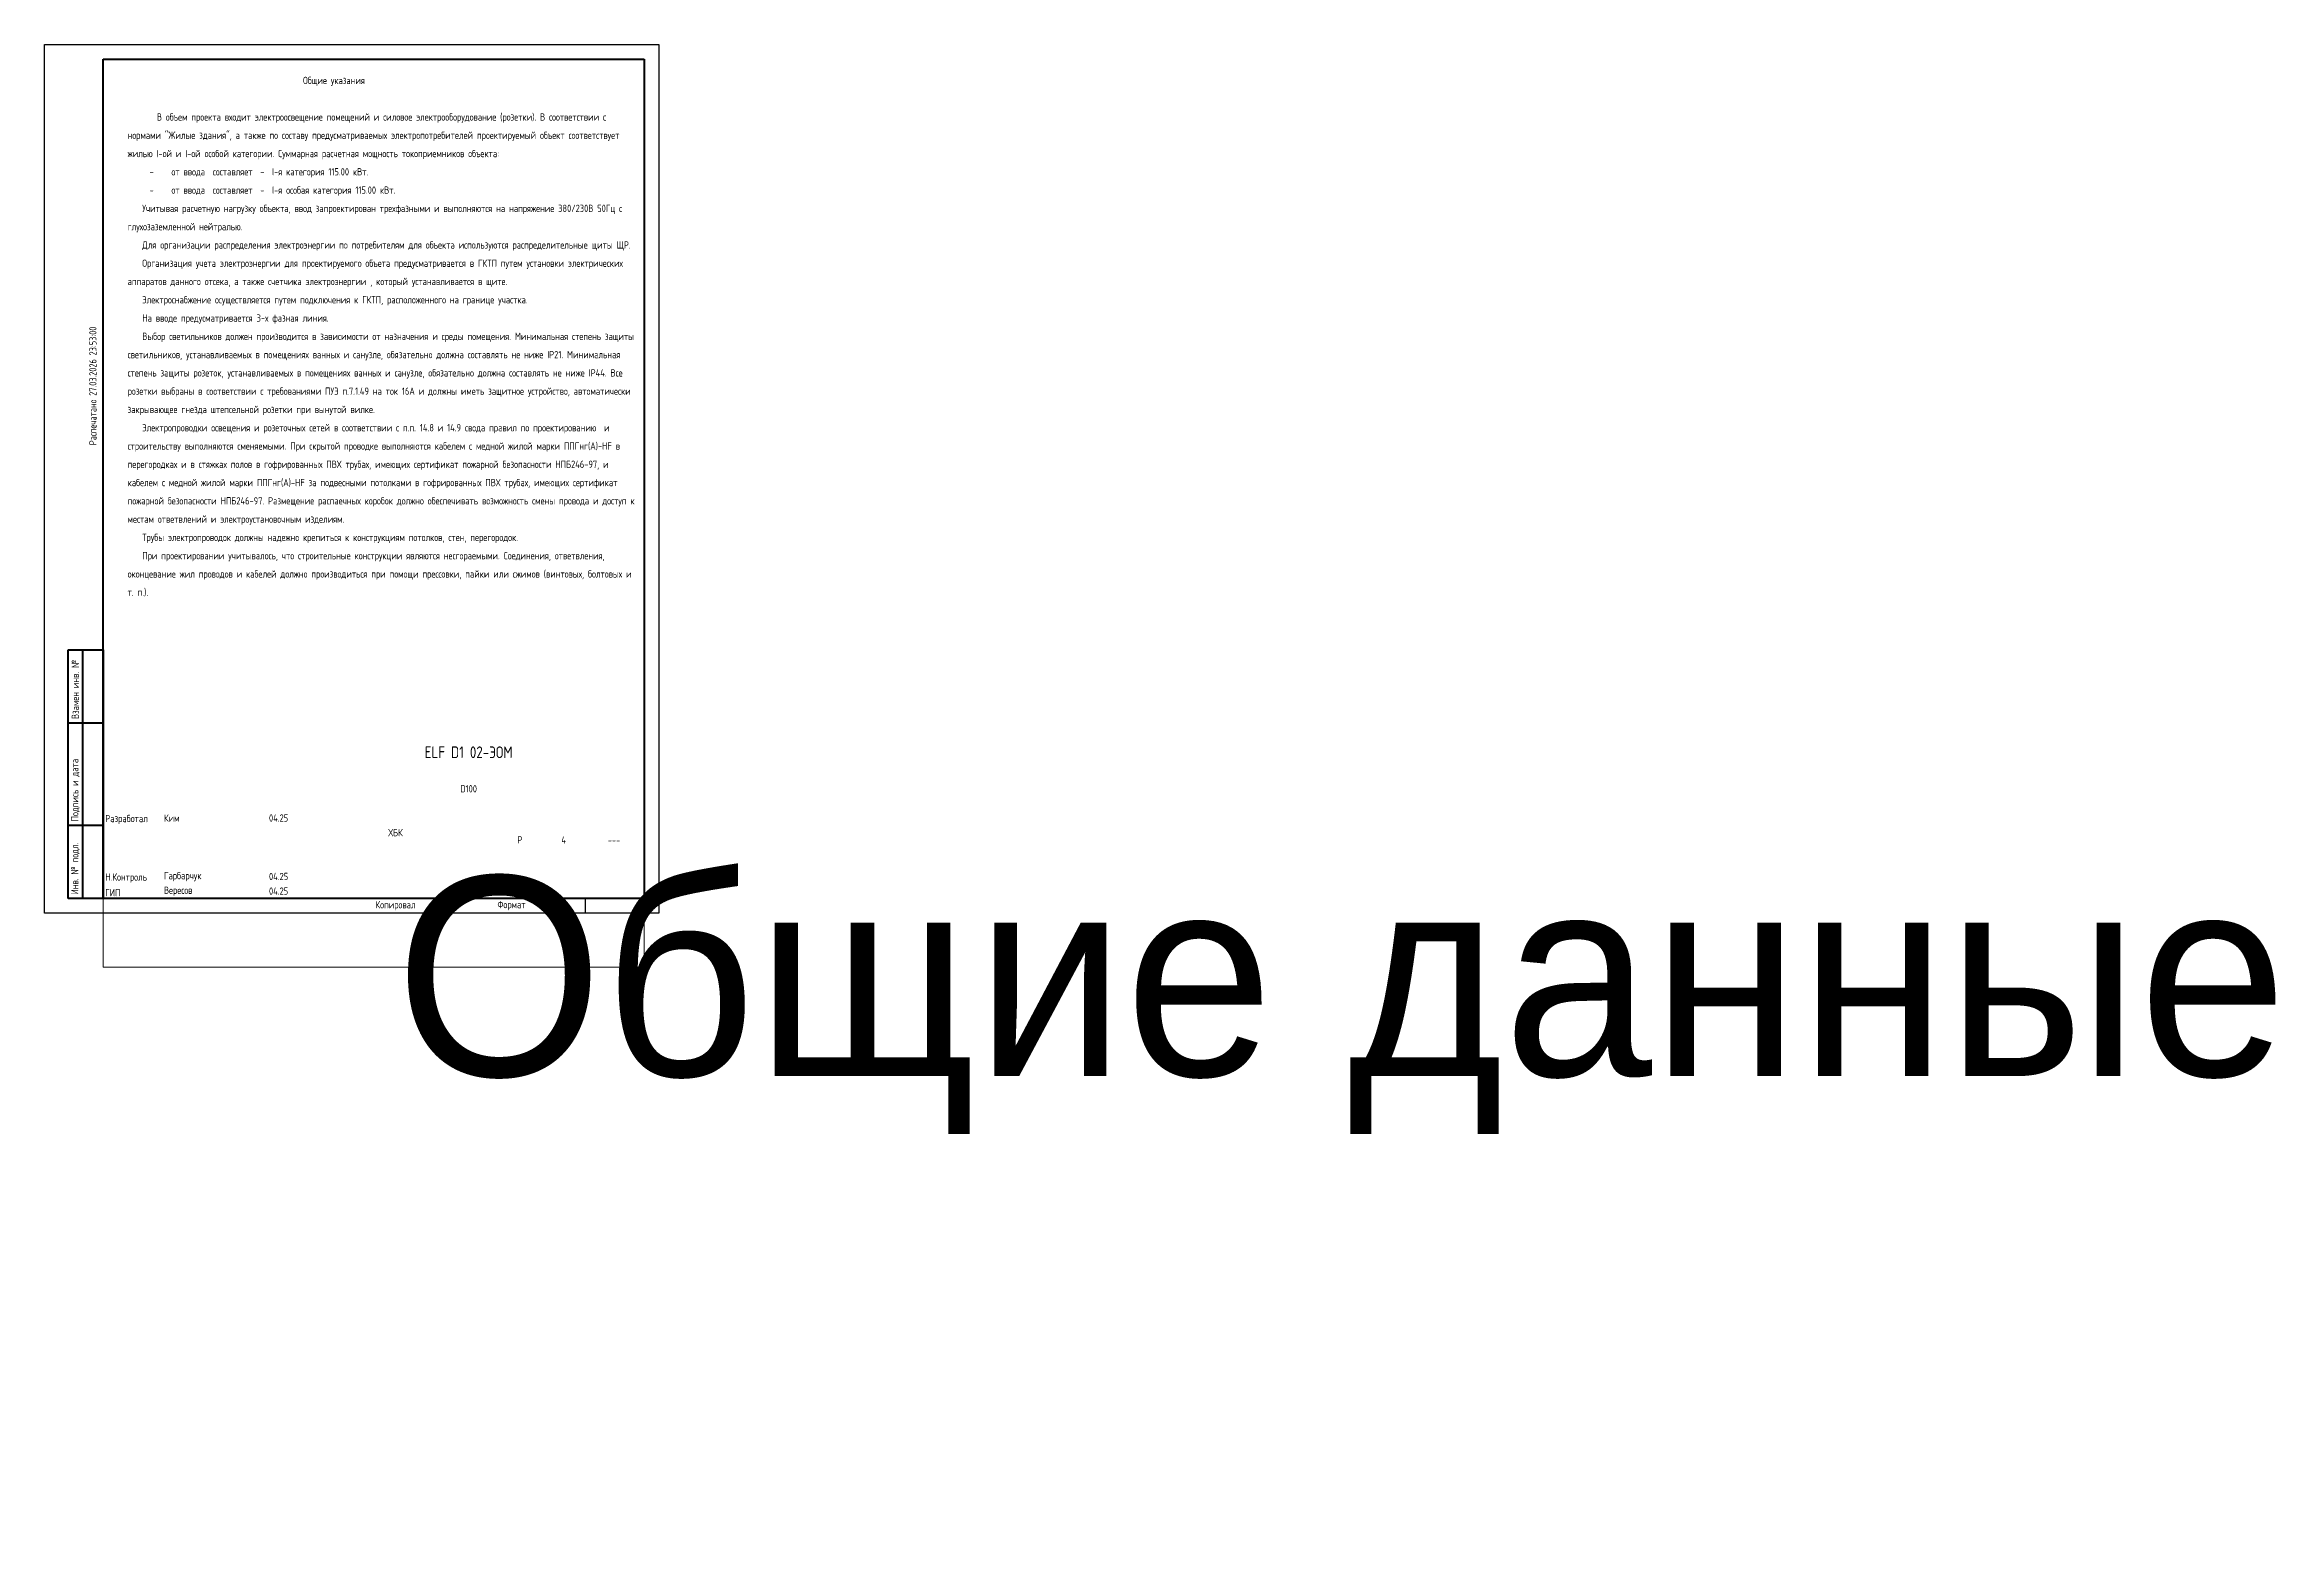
# Paper-space layout 'ОД' of a CAD drawing. Header units: millimetres. Extents: x 0 to 763, y -218 to 297.
# The model-space entities are those that its viewports show. They can reach past a viewport. Long polylines and large blocks are cut down to what shows.
import ezdxf
from ezdxf.enums import TextEntityAlignment as Align

# ---------------------------------------------------------------- set-up
doc = ezdxf.new("R2018")
doc.units = ezdxf.units.MM
doc.layers.add('0_UNC Defpoints ЭОМ', color=6, linetype='Continuous', plot=False)
doc.layers.add('0_Рамка', color=7, linetype='Continuous')
doc.layers.add('RIS', color=7, linetype='Continuous', lineweight=50)
doc.styles.get("Standard").update_dxf_attribs({"font": 'arial.ttf'})
doc.styles.add('Unecom', font='GOST2304A_0.ttf', dxfattribs={"height": 2.5})
doc.styles.add('СПДС', font='isocpeur.ttf', dxfattribs={"width": 0.9, "height": 2.5})

# ---------------------------------------------------------------- blocks, each defined once
blk = doc.blocks.new('*U21')
at = {"lineweight": 60, "ltscale": 10}
for p, q in [((20, 292), (205, 292)), ((20, 5), (20, 292)), ((205, 292), (205, 5)), ((8, 90), (20, 90)), ((8, 5), (8, 90)), ((13, 90), (13, 5)), ((20, 90), (20, 5)), ((20, 90), (20, 5)), ((8, 65), (20, 65)), ((8, 30), (20, 30)), ((20, 5), (8, 5)), ((205, 5), (20, 5))]:
    blk.add_line(p, q, dxfattribs=at)
at = {"layer": '0_UNC Defpoints ЭОМ', "ltscale": 10}
blk.add_lwpolyline([(210, 0), (0, 0), (0, 297), (210, 297)], close=True, dxfattribs=at)
at = {"layer": '0_UNC Defpoints ЭОМ', "lineweight": 30}
blk.add_lwpolyline([(185, 5), (210, 5), (210, 0), (185, 0)], close=True, dxfattribs=at)
at = {"char_height": 2.5, "attachment_point": 4, "rotation": 90, "style": 'Unecom'}
for s, insert, width in [('{\\fGOST type A|b0|i1|c204|p34; }Взамен инв. №', (10.5, 65), 25), (' Подпись и дата', (10.5, 30), 35), (' Инв. № подл.', (10.5, 5), 24.4187)]:
    blk.add_mtext(s, dxfattribs=dict(at, insert=insert, width=width))
at = {"style": 'Unecom'}
for s, insert, char_height, width, attachment_point, line_spacing_factor in [('ELF D1 02-ЭОМ', (145, 54.99), 4, 120, 5, 2), ('D100', (145, 42.5), 2.5, 115, 5, 1.5), ('Разработал', (20.72, 31.98), 2.5, 20, 4, 2), ('Ким', (40.8, 32.46), 2.5, 19.9212, 4, 2), ('04.25', (80, 32.5), 2.5, 10, 5, 2), ('ХБК', (120, 27.5), 2.5, 70, 5, 1.5), ('Р', (162.5, 25), 2.5, 15, 5, 2), ('Н.Контроль', (20.72, 11.98), 2.5, 20, 4, 2), ('ГИП', (20.72, 6.98), 2.5, 20, 4, 2), ('Вересов', (40.8, 7.46), 2.5, 19.9212, 4, 2), ('Гарбарчук', (40.8, 12.46), 2.5, 19.9212, 4, 2), ('04.25', (80, 12.5), 2.5, 10, 5, 2), ('04.25', (80, 7.5), 2.5, 10, 5, 2)]:
    blk.add_mtext(s, dxfattribs=dict(at, insert=insert, char_height=char_height, width=width, attachment_point=attachment_point, line_spacing_factor=line_spacing_factor))
at = {"char_height": 2.5, "attachment_point": 4, "style": 'Unecom'}
for s, insert, width in [('Формат  ', (154.85, 2.55), 50), ('\\pi1; ', (250, -133.18), 20), ('\\pi1; ', (250, -133.18), 20), ('\\pxi0.4; ', (250, -133.18), 20), ('\\pi1; ', (512.53, -218.32), 20), ('\\pi1; ', (512.53, -218.32), 20), ('\\pxi0.4; ', (512.53, -218.32), 20)]:
    blk.add_mtext(s, dxfattribs=dict(at, insert=insert, width=width))
at = {"style": 'Unecom'}
blk.add_attdef('ЛИСТ_№', text='', height=2.5, dxfattribs=at).set_placement((177.5, 25), align=Align.MIDDLE_CENTER)
blk.add_attdef('КОЛ-ВО_ЛИСТОВ', text='', height=2.5, dxfattribs=at).set_placement((194.71, 23.69), align=Align.CENTER)
at = {"lineweight": 30, "flags": 104}
blk.add_attdef('ОПИСАНИЕ_ЛИСТА', text='', height=2.5, dxfattribs=at).set_placement((119.93, 12.53), align=Align.MIDDLE_CENTER)
at = {"style": 'Unecom', "flags": 8}
blk.add_attdef('ФОРМАТ_БУМАГИ', (169.38, 1.29), '', height=2.5, dxfattribs=at)
at = {"layer": '0_Рамка', "style": 'СПДС', "width": 0.8}
blk.add_text('Распечатано 27.03.2026 23:53:00', height=2.5, rotation=90, dxfattribs=at).set_placement((16.5, 160), align=Align.MIDDLE_LEFT)
at = {"layer": 'Defpoints', "insert": (120, 2.5), "char_height": 2.5, "width": 70, "attachment_point": 5, "style": 'Unecom'}
blk.add_mtext('Копировал', dxfattribs=at)

msp = doc.modelspace()

# ---------------------------------------------------------------- linework, layer by layer
at = {"layer": 'Defpoints', "color": 6}
msp.add_lwpolyline([(860, 292), (1045, 292), (1045, 5), (860, 5), (860, 292)], dxfattribs=at)

# ---------------------------------------------------------------- texts
at = {"layer": 'RIS', "color": 7, "lineweight": 20, "insert": (868.38, 286), "char_height": 2.5, "width": 168.5397, "attachment_point": 1, "line_spacing_factor": 1.5, "style": 'Unecom'}
msp.add_mtext('\\pxsm1.5;^I^I^I^I^I^IОбщие указания\\P{\\fISOCPEUR|b0|i0|c238|p34;\\P}^IВ объем проекта входит электроосвещение помещений и силовое электрооборудование (розетки). В соответствии с нормами "Жилые здания", а также по составу предусматриваемых электропотребителей проектируемый объект соответствует жилью I-ой и I-ой особой категории. Суммарная расчетная мощность токоприемников объекта:\\P\\pi-3,l6,t6;-^Iот ввода  составляет  -  I-я категория 115.00 кВт.\\P-^Iот ввода  составляет  -  I-я особая категория 115.00 кВт.\\P\\pi2,l0,tz;Учитывая расчетную нагрузку объекта, ввод запроектирован трехфазными и выполняются на напряжение 380/230В 50Гц с глухозаземленной нейтралью.\\PДля организации распределения электроэнергии по потребителям для объекта используются распределительные щиты ЩР.\\PОрганизация учета электроэнергии для проектируемого объета предусматривается в ГКТП путем установки электрических аппаратов данного отсека, а также счетчика электроэнергии , который устанавливается в щите.\\PЭлектроснабжение осуществляется путем подключения к ГКТП, расположенного на границе участка.\\PНа вводе предусматривается 3-х фазная линия. \\PВыбор светильников должен производится в зависимости от назначения и среды помещения. Минимальная степень защиты светильников, устанавливаемых в помещениях ванных и санузле, обязательно должна составлять не ниже IP21. Минимальная степень защиты розеток, устанавливаемых в помещениях ванных и санузле, обязательно должна составлять не ниже IP44. Все розетки выбраны в соответствии с требованиями ПУЭ п.7.1.49 на ток 16А и должны иметь защитное устройство, автоматически закрывающее гнезда штепсельной розетки при вынутой вилке.\\PЭлектропроводки освещения и розеточных сетей в соответствии с п.п. 14.8 и 14.9 свода правил по проектированию  и строительству выполняются сменяемыми. При скрытой проводке выполняются кабелем с медной жилой марки ППГнг(А)-HF в перегородках и в стяжках полов в гофрированных ПВХ трубах, имеющих сертификат пожарной безопасности НПБ246-97, и кабелем с медной жилой марки ППГнг(А)-HF за подвесными потолками в гофрированных ПВХ трубах, имеющих сертификат пожарной безопасности НПБ246-97. Размещение распаечных коробок должно обеспечивать возможность смены провода и доступ к местам ответвлений и электроустановочным изделиям.\\PТрубы электропроводок должны надежно крепиться к конструкциям потолков, стен, перегородок. \\PПри проектировании учитывалось, что строительные конструкции являются несгораемыми. Соединения, ответвления, оконцевание жил проводов и кабелей должно производиться при помощи прессовки, пайки или сжимов (винтовых, болтовых и т. п.).', dxfattribs=at)

psp = doc.layouts.new('ОД')

# ---------------------------------------------------------------- block references
at = {"ltscale": 100}
ref = psp.add_blockref('*U21', (0, 0), dxfattribs=at)
ref.add_attrib('ФОРМАТ_БУМАГИ', 'А4-в', (169.38, 1.29), dxfattribs={"height": 2.5, "style": 'Unecom'})
ref.add_attrib('КОЛ-ВО_ЛИСТОВ', '---', dxfattribs={"height": 2.5, "style": 'Unecom'}).set_placement((194.71, 23.69), align=Align.CENTER)
ref.add_attrib('ЛИСТ_№', '4', dxfattribs={"height": 2.5, "style": 'Unecom'}).set_placement((177.5, 25), align=Align.MIDDLE_CENTER)
lines = psp.add_mtext('Общие данные', dxfattribs={"insert": (119.93, 12.53), "char_height": 68.2844, "attachment_point": 1})
ref.add_attrib('ОПИСАНИЕ_ЛИСТА', '', (119.93, 12.53), dxfattribs={"flags": 104}).embed_mtext(lines)

# ---------------------------------------------------------------- viewports
at = {"layer": 'Defpoints', "color": 6}
psp.add_viewport(center=(112.5, 136.75), size=(185, 310.503), view_center_point=(952.5, 136.75), view_height=310.503, dxfattribs=at)

doc.saveas('drawing.dxf')
